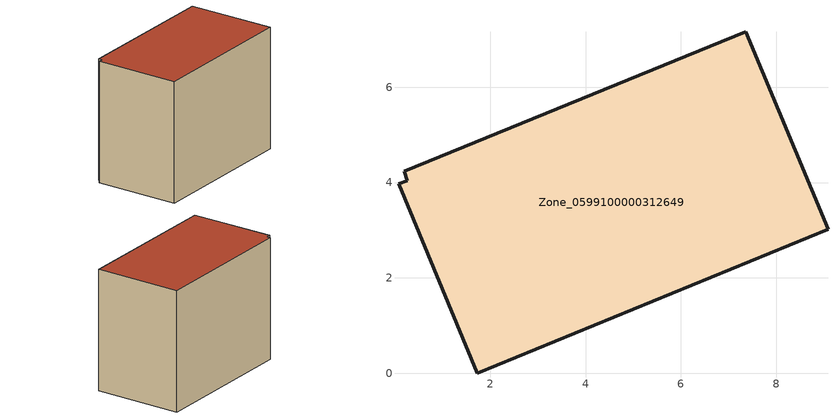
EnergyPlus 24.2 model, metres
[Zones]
Zone_0599100000312649
 floor ground (C_G): 0.07,3.97 0.26,4.04 0.2,4.23 7.36,7.16 9.08,3.02 1.73,0 z0
 wall outside (C_F): 9.08,3.02 7.36,7.16 0.2,4.23 0.26,4.04 0.07,3.97 1.73,0 9.08,3.02 z0:6.25
 roof outside (C_R): 0.26,4.04 0.07,3.97 1.73,0 9.08,3.02 7.36,7.16 0.2,4.23 z6.25
[BUILDING]
Pand.0599100000312649: North Axis=0; Terrain=City; Loads Convergence Tolerance Value=0.04; Temperature Convergence Tolerance Value=0.4; Solar Distribution=FullExterior; Maximum Number of Warmup Days=25; Minimum Number of Warmup Days=1
[Site:Location]
Rotterdam.The.Hague.AP_ZH_NLD Design_Conditions: Latitude=51.96; Longitude=4.45; Time Zone=1; Elevation=-4.5
[SITE:GROUNDTEMPERATURE:BUILDINGSURFACE]
18, 18, 18, 18, 18, 18, 18, 18, 18, 18, 18, 18
[MATERIAL] Thermal Absorptance=0.9; Solar Absorptance=0.7; Visible Absorptance=0.7
Name | Roughness | Thickness | Conductivity | Density | Specific Heat
G.TI.1946 | MediumSmooth | 0.15 | 1 | 540 | 1210
F.TI.1946 | Rough | 0.3 | 0.857143 | 1920 | 840
R.TI.1946 | MediumRough | 0.2 | 0.1 | 1500 | 1000
[CONSTRUCTION]
C_G: G.TI.1946
C_F: F.TI.1946
C_R: R.TI.1946
[ZONE]
Zone_0599100000312649: Type=1; Multiplier=1; Ceiling Height=Autocalculate; Volume=Autocalculate; Floor Area=autocalculate; Part of Total Floor Area=Yes
[ZONEINFILTRATION:DESIGNFLOWRATE]
Infil_Zone_0599100000312649: Zone or ZoneList or Space or SpaceList=Zone_0599100000312649; Schedule=AlwaysOn; Design Flow Rate Calculation Method=Flow/Area; Flow Rate per Floor Area=0.003; Constant Term Coefficient=1; Temperature Term Coefficient=0; Velocity Term Coefficient=0; Velocity Squared Term Coefficient=0
[HVACTEMPLATE:ZONE:IDEALLOADSAIRSYSTEM]
Zone_0599100000312649: Maximum Heating Supply Air Temperature=50; Minimum Cooling Supply Air Temperature=13; Maximum Heating Supply Air Humidity Ratio=0.0156; Minimum Cooling Supply Air Humidity Ratio=0.0077; Heating Limit=NoLimit; Cooling Limit=NoLimit; Dehumidification Control Type=ConstantSensibleHeatRatio; Cooling Sensible Heat Ratio=0.7; Dehumidification Setpoint=60; Humidification Control Type=None; Humidification Setpoint=30; Outdoor Air Method=None; Outdoor Air Flow Rate per Person=0.00944; Outdoor Air Flow Rate per Zone Floor Area=0; Outdoor Air Flow Rate per Zone=0; Demand Controlled Ventilation Type=None; Outdoor Air Economizer Type=NoEconomizer; Heat Recovery Type=None; Sensible Heat Recovery Effectiveness=0.7; Latent Heat Recovery Effectiveness=0.65
[ZONECONTROL:THERMOSTAT]
ThermostatControl_Zone_0599100000312649: Zone or ZoneList=Zone_0599100000312649; Control Type Schedule=DualSetpointControlType; Control 1=Thermostat_Zone_0599100000312649; Temperature Difference Between Cutout And Setpoint=0
[THERMOSTATSETPOINT:DUALSETPOINT]
Thermostat_Zone_0599100000312649: Heating Setpoint Temperature Schedule=HeatingSetpoint_Zone_0599100000312649; Cooling Setpoint Temperature Schedule=CoolingSetpoint_Zone_0599100000312649
[SCHEDULE:COMPACT]
HeatingSetpoint_Zone_0599100000312649: Through: 12/31, For: AllDays, Until: 24:00, 21
CoolingSetpoint_Zone_0599100000312649: Through: 12/31, For: AllDays, Until: 24:00, 24
DualSetpointControlType: Through: 12/31, For: AllDays, Until: 24:00, 4
AlwaysOn: Through: 12/31, For: AllDays, Until: 24:00, 1
